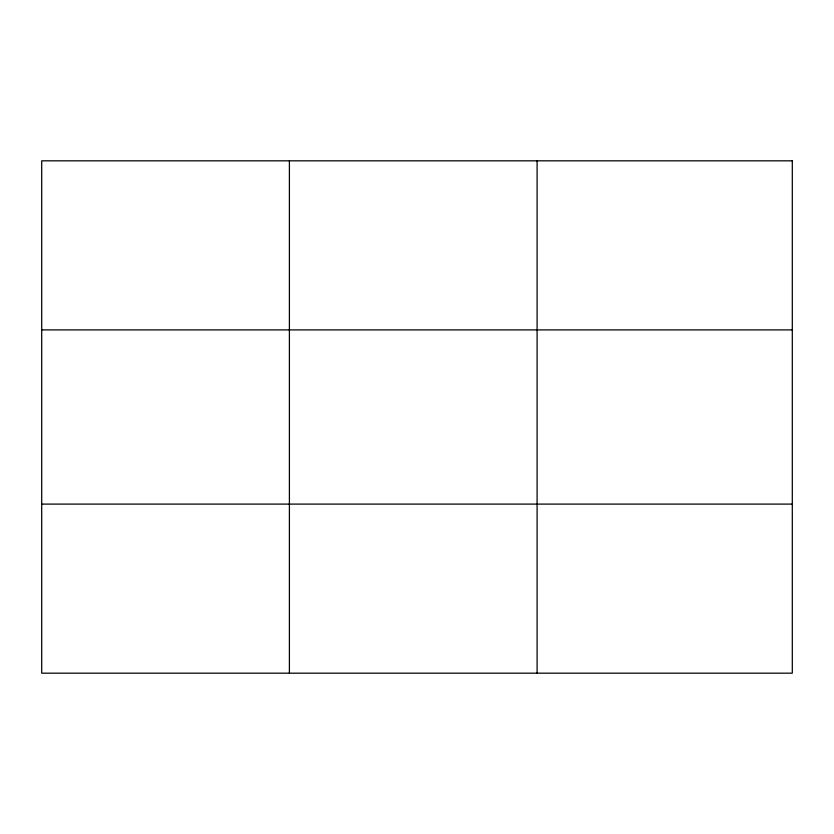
<?xml version="1.0" encoding="UTF-8"?>
<svg xmlns="http://www.w3.org/2000/svg" width="834" height="834" viewBox="0 0 834 834"><rect width="100%" height="100%" fill="white"/><g stroke="black" fill="none" stroke-linecap="round" stroke-linejoin="round"><path stroke-width="1.25" d="M289.398 673.174L289.398 160.826M537.096 673.174L537.096 160.826M41.7 329.899L792.3 329.899M41.7 504.101L792.3 504.101M792.3 160.826L792.3 673.174L41.7 673.174L41.7 160.826L792.3 160.826"/></g></svg>
